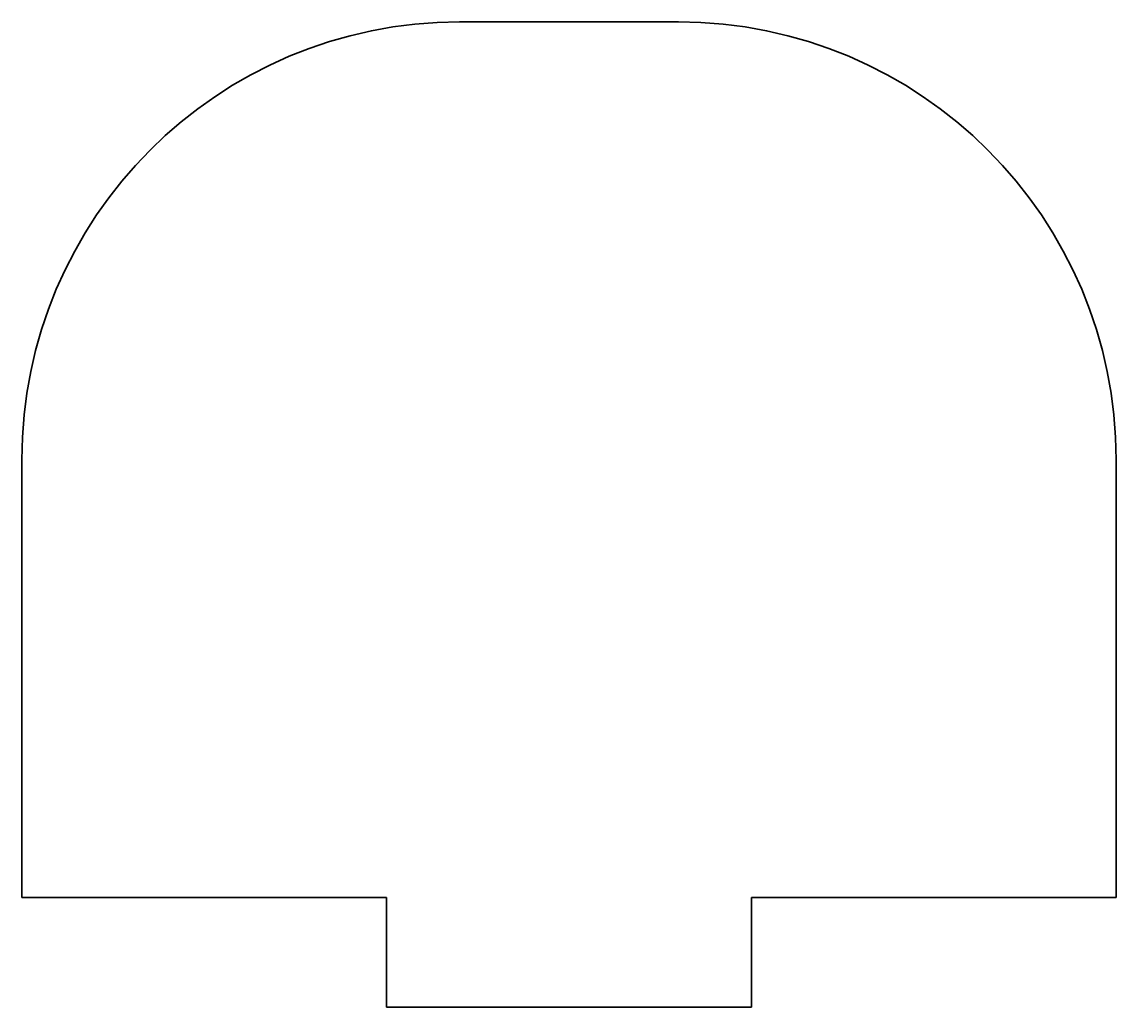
# Model space of a CAD drawing. Header units: inches. Extents: x 0 to 15, y 0 to 13.5.
import ezdxf

# ---------------------------------------------------------------- set-up
doc = ezdxf.new("R2010")
doc.units = ezdxf.units.IN
doc.header["$MEASUREMENT"] = 0
doc.layers.add('SIMUMAK Visible (ISO)', color=7, linetype='Continuous', lineweight=35)

# ---------------------------------------------------------------- blocks, each defined once
blk = doc.blocks.new('DSPY-SMB-01-TOPE-01_Sheet_4_DSPY-SMB-01-TOPE-01')
at = {"layer": 'SIMUMAK Visible (ISO)'}
for p, q in [((-1.5, 6.75), (1.5, 6.75)), ((-7.5, -5.25), (-7.5, 0.75)), ((7.5, 0.75), (7.5, -5.25)), ((-2.5, -5.25), (-7.5, -5.25)), ((-2.5, -6.75), (-2.5, -5.25)), ((7.5, -5.25), (2.5, -5.25)), ((2.5, -5.25), (2.5, -6.75)), ((2.5, -6.75), (-2.5, -6.75))]:
    blk.add_line(p, q, dxfattribs=at)
at = {"layer": 'SIMUMAK Visible (ISO)', "extrusion": (0, 0, -1)}
for centre, start, end in [((1.5, 0.75), 0, 90), ((-1.5, 0.75), 90, 180)]:
    blk.add_arc(centre, 6, start, end, dxfattribs=at)

msp = doc.modelspace()

# ---------------------------------------------------------------- block references
msp.add_blockref('DSPY-SMB-01-TOPE-01_Sheet_4_DSPY-SMB-01-TOPE-01', (7.5, 6.75))

doc.saveas('drawing.dxf')
